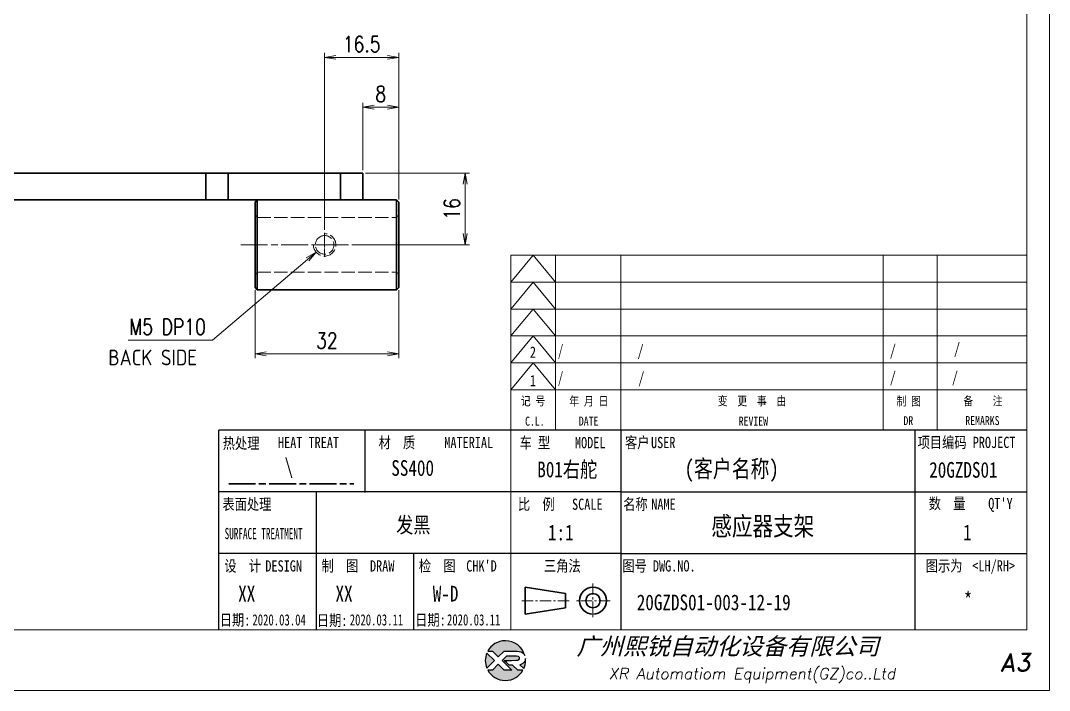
# Model space of a CAD drawing. Header units: inches. Extents: x 269 to 10986, y 1043 to 4337.
# Drawn here: x 8503.2 to 8732.4, y 1711.2 to 1860.5 of the extents above; entities that cross this region are included whole.
import ezdxf
from ezdxf.enums import TextEntityAlignment as Align

# ---------------------------------------------------------------- set-up
doc = ezdxf.new("R2010")
doc.units = ezdxf.units.IN
doc.header["$MEASUREMENT"] = 0
for name, pattern in [('AM_ISO02W050x2', [3.75, 3, -0.75]), ('AM_ISO08W050x2', [9, 6, -0.75, 1.5, -0.75]), ('CENTER', [2, 1.25, -0.25, 0.25, -0.25])]:
    doc.linetypes.add(name, pattern=pattern)
for name, color, linetype in [('DIM', 3, 'Continuous'), ('layer 1', 7, 'Continuous'), ('图\\M+19E79\\M+195B6\\M+18E9A', 7, 'Continuous'), ('图号', 7, 'Continuous'), ('图名', 7, 'Continuous'), ('数量', 7, 'Continuous'), ('材质', 7, 'Continuous'), ('表面处理', 7, 'Continuous'), ('车型', 7, 'Continuous')]:
    doc.layers.add(name, color=color, linetype=linetype)
for name, color, linetype, lineweight in [('中心线', 2, 'AM_ISO08W050x2', 18), ('图框', 7, 'Continuous', 18), ('标注线', 3, 'Continuous', 18), ('热处理', 7, 'Continuous', 20), ('粗实线', 7, 'Continuous', 35), ('粗点划线', 6, 'AM_ISO08W050x2', 35), ('虚线', 1, 'AM_ISO02W050x2', 18)]:
    doc.layers.add(name, color=color, linetype=linetype, lineweight=lineweight)
doc.layers.add('打印', color=7, linetype='Continuous', lineweight=15, plot=False)
doc.layers.add('打印-禁用', color=7, linetype='Continuous', lineweight=15, plot=False)
doc.styles.add('DIM', font='romans.shx', dxfattribs={"width": 0.8, "bigfont": 'bigfont.shx'})
doc.styles.add('STYLE1', font='')
doc.styles.add('国标', font='simfang.ttf', dxfattribs={"width": 0.8})
doc.styles.add('宋体', font='')
doc.styles.add('标题\\M+18E9A', font='romand.shx', dxfattribs={"oblique": 10, "bigfont": 'bigfont.shx'})
doc.styles.get('STYLE1').set_extended_font_data('SimSun')
doc.styles.get('宋体').set_extended_font_data('SimSun')
doc.dimstyles.new('XR 1-1$0', dxfattribs={"dimtxt": 3.5, "dimasz": 2.5, "dimexe": 1, "dimexo": 0.625, "dimgap": 1.2, "dimtad": 1, "dimzin": 9, "dimdsep": 46, "dimtxsty": 'DIM', "dimblk": 'OPEN', "dimcen": 0, "dimclrd": 8, "dimclre": 8, "dimclrt": 2, "dimazin": 2, "dimtfac": 0.5, "dimtmove": 0, "dimatfit": 3, "dimldrblk": 'OPEN', "dimfxl": 0, "dimtolj": 2, "dimlwd": 18, "dimlwe": 18, "dimarcsym": 0})
doc.dimstyles.new('XR 1-1$3', dxfattribs={"dimtxt": 3.5, "dimasz": 2.5, "dimexe": 1, "dimexo": 0.625, "dimgap": 1.2, "dimtad": 1, "dimtoh": 1, "dimdsep": 46, "dimtxsty": 'DIM', "dimblk": 'OPEN', "dimcen": 0, "dimclrd": 8, "dimclre": 8, "dimclrt": 2, "dimazin": 2, "dimtfac": 0.5, "dimtofl": 0, "dimtmove": 0, "dimatfit": 3, "dimldrblk": 'OPEN', "dimfxl": 0, "dimtolj": 2, "dimlwd": 18, "dimlwe": 18, "dimarcsym": 0})

# ---------------------------------------------------------------- blocks, each defined once
blk = doc.blocks.new('XR')
at = {"true_color": 0xfc8000}
h = blk.add_hatch(color=30, dxfattribs=at)
h.set_gradient(color1=(252, 128, 0), rotation=240, one_color=1, tint=1, name='INVCURVED')
edge = h.paths.add_edge_path()
edge.add_spline(control_points=[(-434.18, -5928.47), (-433.9, -5928.74), (-433.63, -5929.01), (-433.63, -5929.01), (-433.63, -5929.01), (-433.63, -5929.01), (-433.36, -5928.74), (-433.09, -5928.47)], knot_values=[0.5625, 0.5625, 0.5625, 0.5625, 0.625, 0.625, 0.625, 0.625, 0.6875, 0.6875, 0.6875, 0.6875], degree=3, periodic=0)
edge.add_spline(control_points=[(-433.09, -5928.47), (-432.82, -5928.2), (-432.54, -5927.93), (-432.54, -5927.93), (-432.54, -5927.93), (-432.54, -5927.93), (-432.04, -5927.93), (-431.53, -5927.93)], knot_values=[0.4375, 0.4375, 0.4375, 0.4375, 0.5, 0.5, 0.5, 0.5, 0.5625, 0.5625, 0.5625, 0.5625], degree=3, periodic=0)
edge.add_spline(control_points=[(-431.53, -5927.93), (-431.03, -5927.93), (-430.52, -5927.93), (-430.52, -5927.93), (-430.52, -5927.93), (-430, -5927.93), (-429.43, -5927.96), (-429.01, -5928.33)], knot_values=[0.25, 0.25, 0.25, 0.25, 0.3125, 0.3125, 0.3125, 0.3125, 0.4375, 0.4375, 0.4375, 0.4375], degree=3, periodic=0)
edge.add_spline(control_points=[(-429.01, -5928.33), (-428.88, -5928.44), (-428.78, -5928.59), (-428.71, -5928.75)], knot_values=[0.125, 0.125, 0.125, 0.125, 0.25, 0.25, 0.25, 0.25], degree=3, periodic=0)
edge.add_spline(control_points=[(-428.71, -5928.75), (-429.13, -5927.18), (-430.58, -5926.02), (-432.31, -5926.02)], knot_values=[0, 0, 0, 0, 0.125, 0.125, 0.125, 0.125], degree=3, periodic=0)
edge.add_spline(control_points=[(-432.31, -5926.02), (-433.72, -5926.02), (-434.94, -5926.79), (-435.58, -5927.93)], knot_values=[0.875, 0.875, 0.875, 0.875, 1, 1, 1, 1], degree=3, periodic=0)
edge.add_spline(control_points=[(-435.58, -5927.93), (-435.58, -5927.93), (-434.72, -5927.93), (-434.72, -5927.93), (-434.72, -5927.93), (-434.72, -5927.93), (-434.45, -5928.2), (-434.18, -5928.47)], knot_values=[0.6875, 0.6875, 0.6875, 0.6875, 0.8125, 0.8125, 0.8125, 0.8125, 0.875, 0.875, 0.875, 0.875], degree=3, periodic=0)
edge = h.paths.add_edge_path()
edge.add_spline(control_points=[(-434.79, -5929.26), (-435.04, -5929.02), (-435.34, -5928.72), (-435.54, -5928.53)], knot_values=[0.562504, 0.562504, 0.562504, 0.562504, 0.656252, 0.656252, 0.656252, 0.656252], degree=3, periodic=0)
edge.add_spline(control_points=[(-435.54, -5928.53), (-435.67, -5928.4), (-435.76, -5928.31), (-435.76, -5928.31), (-435.76, -5928.31), (-435.94, -5928.74), (-436.03, -5929.21), (-436.03, -5929.71)], knot_values=[0.25, 0.25, 0.25, 0.25, 0.312504, 0.312504, 0.312504, 0.312504, 0.562504, 0.562504, 0.562504, 0.562504], degree=3, periodic=0)
edge.add_spline(control_points=[(-436.03, -5929.71), (-436.03, -5930.2), (-435.94, -5930.67), (-435.76, -5931.1), (-435.76, -5931.1), (-435.4, -5930.75), (-435.05, -5930.4)], knot_values=[0.874998, 0.874998, 0.874998, 0.874998, 1.124998, 1.124998, 1.124998, 1.25, 1.25, 1.25, 1.25], degree=3, periodic=0)
edge.add_spline(control_points=[(-435.05, -5930.4), (-434.7, -5930.05), (-434.34, -5929.71), (-434.34, -5929.71), (-434.34, -5929.71), (-434.34, -5929.71), (-434.34, -5929.71), (-434.34, -5929.71)], knot_values=[0.749878, 0.749878, 0.749878, 0.749878, 0.874875, 0.874875, 0.874875, 0.874875, 0.874998, 0.874998, 0.874998, 0.874998], degree=3, periodic=0)
edge.add_spline(control_points=[(-434.34, -5929.71), (-434.34, -5929.71), (-434.34, -5929.71), (-434.34, -5929.71)], knot_values=[0.749634, 0.749634, 0.749634, 0.749634, 0.749817, 0.749817, 0.749817, 0.749817], degree=3, periodic=0)
edge.add_spline(control_points=[(-434.35, -5929.7), (-434.35, -5929.7), (-434.35, -5929.7), (-434.35, -5929.7)], knot_values=[0.738281, 0.738281, 0.738281, 0.738281, 0.742188, 0.742188, 0.742188, 0.742188], degree=3, periodic=0)
edge.add_spline(control_points=[(-434.35, -5929.7), (-434.36, -5929.69), (-434.37, -5929.68), (-434.38, -5929.67)], knot_values=[0.726563, 0.726563, 0.726563, 0.726563, 0.738281, 0.738281, 0.738281, 0.738281], degree=3, periodic=0)
edge.add_spline(control_points=[(-434.38, -5929.67), (-434.38, -5929.66), (-434.39, -5929.65), (-434.4, -5929.65)], knot_values=[0.718751, 0.718751, 0.718751, 0.718751, 0.726563, 0.726563, 0.726563, 0.726563], degree=3, periodic=0)
edge.add_spline(control_points=[(-434.4, -5929.65), (-434.42, -5929.63), (-434.45, -5929.6), (-434.47, -5929.58)], knot_values=[0.703126, 0.703126, 0.703126, 0.703126, 0.718751, 0.718751, 0.718751, 0.718751], degree=3, periodic=0)
edge.add_spline(control_points=[(-434.47, -5929.58), (-434.5, -5929.55), (-434.53, -5929.52), (-434.56, -5929.49)], knot_values=[0.687501, 0.687501, 0.687501, 0.687501, 0.703126, 0.703126, 0.703126, 0.703126], degree=3, periodic=0)
edge.add_spline(control_points=[(-434.56, -5929.49), (-434.63, -5929.42), (-434.71, -5929.35), (-434.79, -5929.26)], knot_values=[0.656252, 0.656252, 0.656252, 0.656252, 0.687501, 0.687501, 0.687501, 0.687501], degree=3, periodic=0)
at = {"true_color": 0x0348ff}
h = blk.add_hatch(color=160, dxfattribs=at)
h.set_gradient(color1=(3, 72, 255), color2=(0, 41, 153), one_color=1, tint=0.3, name='HEMISPHERICAL')
edge = h.paths.add_edge_path()
edge.add_spline(control_points=[(-432.54, -5929.67), (-432.26, -5929.95), (-431.94, -5930.23), (-431.66, -5930.51), (-431.66, -5930.51), (-431.66, -5930.51), (-431.66, -5930.51), (-431.66, -5930.51)], knot_values=[0.736842, 0.736842, 0.736842, 0.736842, 0.789474, 0.789474, 0.789474, 0.789474, 0.802633, 0.802633, 0.802633, 0.802633], degree=3, periodic=0)
edge.add_spline(control_points=[(-431.66, -5930.51), (-431.65, -5930.51), (-431.65, -5930.52), (-431.65, -5930.52)], knot_values=[0.802633, 0.802633, 0.802633, 0.802633, 0.815791, 0.815791, 0.815791, 0.815791], degree=3, periodic=0)
edge.add_spline(control_points=[(-431.65, -5930.52), (-431.64, -5930.53), (-431.64, -5930.53), (-431.64, -5930.53)], knot_values=[0.815791, 0.815791, 0.815791, 0.815791, 0.82237, 0.82237, 0.82237, 0.82237], degree=3, periodic=0)
edge.add_spline(control_points=[(-431.64, -5930.53), (-431.64, -5930.53), (-431.64, -5930.53), (-431.63, -5930.54)], knot_values=[0.82237, 0.82237, 0.82237, 0.82237, 0.828949, 0.828949, 0.828949, 0.828949], degree=3, periodic=0)
edge.add_spline(control_points=[(-431.63, -5930.54), (-431.63, -5930.54), (-431.63, -5930.54), (-431.63, -5930.54), (-431.63, -5930.54), (-431.63, -5930.54), (-431.59, -5930.54), (-431.52, -5930.54)], knot_values=[0.841901, 0.841901, 0.841901, 0.841901, 0.842105, 0.842105, 0.842105, 0.842105, 0.855264, 0.855264, 0.855264, 0.855264], degree=3, periodic=0)
edge.add_spline(control_points=[(-431.52, -5930.54), (-431.46, -5930.54), (-431.38, -5930.54), (-431.3, -5930.54)], knot_values=[0.855264, 0.855264, 0.855264, 0.855264, 0.868422, 0.868422, 0.868422, 0.868422], degree=3, periodic=0)
edge.add_spline(control_points=[(-431.3, -5930.54), (-431.26, -5930.54), (-431.22, -5930.54), (-431.18, -5930.54)], knot_values=[0.868422, 0.868422, 0.868422, 0.868422, 0.875, 0.875, 0.875, 0.875], degree=3, periodic=0)
edge.add_spline(control_points=[(-431.18, -5930.54), (-431.14, -5930.54), (-431.1, -5930.54), (-431.07, -5930.54)], knot_values=[0.875, 0.875, 0.875, 0.875, 0.881579, 0.881579, 0.881579, 0.881579], degree=3, periodic=0)
edge.add_spline(control_points=[(-431.07, -5930.54), (-431.05, -5930.54), (-431.04, -5930.54), (-431.03, -5930.54)], knot_values=[0.881579, 0.881579, 0.881579, 0.881579, 0.884869, 0.884869, 0.884869, 0.884869], degree=3, periodic=0)
edge.add_spline(control_points=[(-431.03, -5930.54), (-431.02, -5930.54), (-431, -5930.54), (-431, -5930.54)], knot_values=[0.884869, 0.884869, 0.884869, 0.884869, 0.888158, 0.888158, 0.888158, 0.888158], degree=3, periodic=0)
edge.add_spline(control_points=[(-431, -5930.54), (-430.99, -5930.54), (-430.99, -5930.54), (-430.98, -5930.54)], knot_values=[0.888158, 0.888158, 0.888158, 0.888158, 0.889803, 0.889803, 0.889803, 0.889803], degree=3, periodic=0)
edge.add_spline(control_points=[(-430.98, -5930.54), (-430.98, -5930.54), (-430.98, -5930.54), (-430.97, -5930.54)], knot_values=[0.889803, 0.889803, 0.889803, 0.889803, 0.891447, 0.891447, 0.891447, 0.891447], degree=3, periodic=0)
edge.add_spline(control_points=[(-430.97, -5930.54), (-430.97, -5930.54), (-430.97, -5930.54), (-430.97, -5930.54)], knot_values=[0.891447, 0.891447, 0.891447, 0.891447, 0.89227, 0.89227, 0.89227, 0.89227], degree=3, periodic=0)
edge.add_spline(control_points=[(-430.97, -5930.54), (-430.97, -5930.54), (-430.97, -5930.54), (-430.97, -5930.54)], knot_values=[0.89227, 0.89227, 0.89227, 0.89227, 0.893092, 0.893092, 0.893092, 0.893092], degree=3, periodic=0)
edge.add_spline(control_points=[(-430.97, -5930.54), (-430.97, -5930.54), (-430.97, -5930.54), (-430.97, -5930.54)], knot_values=[0.893092, 0.893092, 0.893092, 0.893092, 0.893503, 0.893503, 0.893503, 0.893503], degree=3, periodic=0)
edge.add_spline(control_points=[(-430.97, -5930.54), (-430.97, -5930.54), (-430.97, -5930.54), (-430.97, -5930.54)], knot_values=[0.893503, 0.893503, 0.893503, 0.893503, 0.893914, 0.893914, 0.893914, 0.893914], degree=3, periodic=0)
edge.add_spline(control_points=[(-430.97, -5930.54), (-430.97, -5930.54), (-430.97, -5930.54), (-430.97, -5930.54)], knot_values=[0.893914, 0.893914, 0.893914, 0.893914, 0.89412, 0.89412, 0.89412, 0.89412], degree=3, periodic=0)
edge.add_spline(control_points=[(-430.97, -5930.54), (-430.97, -5930.54), (-430.97, -5930.54), (-430.97, -5930.54)], knot_values=[0.89412, 0.89412, 0.89412, 0.89412, 0.894326, 0.894326, 0.894326, 0.894326], degree=3, periodic=0)
edge.add_spline(control_points=[(-430.97, -5930.54), (-430.97, -5930.54), (-430.97, -5930.54), (-430.97, -5930.54)], knot_values=[0.894428, 0.894428, 0.894428, 0.894428, 0.894531, 0.894531, 0.894531, 0.894531], degree=3, periodic=0)
edge.add_spline(control_points=[(-430.97, -5930.54), (-430.97, -5930.54), (-430.97, -5930.54), (-430.97, -5930.54)], knot_values=[0.894531, 0.894531, 0.894531, 0.894531, 0.894583, 0.894583, 0.894583, 0.894583], degree=3, periodic=0)
edge.add_spline(control_points=[(-430.97, -5930.54), (-430.97, -5930.54), (-430.97, -5930.54), (-430.97, -5930.54), (-430.97, -5930.54), (-430.97, -5930.54), (-430.73, -5930.78), (-430.49, -5931.01)], knot_values=[0.894685, 0.894685, 0.894685, 0.894685, 0.894737, 0.894737, 0.894737, 0.894737, 0.921052, 0.921052, 0.921052, 0.921052], degree=3, periodic=0)
edge.add_spline(control_points=[(-430.49, -5931.01), (-430.26, -5931.24), (-430.02, -5931.48), (-430.02, -5931.48)], knot_values=[0.921052, 0.921052, 0.921052, 0.921052, 0.947368, 0.947368, 0.947368, 0.947368], degree=3, periodic=0)
edge.add_spline(control_points=[(-430.02, -5931.48), (-430.02, -5931.48), (-430.02, -5931.48), (-430.02, -5931.48)], knot_values=[0.947522, 0.947522, 0.947522, 0.947522, 0.947573, 0.947573, 0.947573, 0.947573], degree=3, periodic=0)
edge.add_spline(control_points=[(-430.02, -5931.48), (-430.02, -5931.48), (-430.02, -5931.48), (-430.02, -5931.48)], knot_values=[0.947573, 0.947573, 0.947573, 0.947573, 0.947676, 0.947676, 0.947676, 0.947676], degree=3, periodic=0)
edge.add_spline(control_points=[(-430.02, -5931.48), (-430.02, -5931.48), (-430.02, -5931.48), (-430.02, -5931.48)], knot_values=[0.947676, 0.947676, 0.947676, 0.947676, 0.947779, 0.947779, 0.947779, 0.947779], degree=3, periodic=0)
edge.add_spline(control_points=[(-430.02, -5931.48), (-430.02, -5931.48), (-430.02, -5931.48), (-430.02, -5931.48)], knot_values=[0.947779, 0.947779, 0.947779, 0.947779, 0.947984, 0.947984, 0.947984, 0.947984], degree=3, periodic=0)
edge.add_spline(control_points=[(-430.02, -5931.48), (-430.02, -5931.48), (-430.02, -5931.48), (-430.02, -5931.48)], knot_values=[0.947984, 0.947984, 0.947984, 0.947984, 0.94819, 0.94819, 0.94819, 0.94819], degree=3, periodic=0)
edge.add_spline(control_points=[(-430.02, -5931.48), (-430.02, -5931.48), (-430.02, -5931.48), (-430.02, -5931.48)], knot_values=[0.94819, 0.94819, 0.94819, 0.94819, 0.948601, 0.948601, 0.948601, 0.948601], degree=3, periodic=0)
edge.add_spline(control_points=[(-430.02, -5931.48), (-430.02, -5931.48), (-430.02, -5931.48), (-430.02, -5931.48)], knot_values=[0.948601, 0.948601, 0.948601, 0.948601, 0.949012, 0.949012, 0.949012, 0.949012], degree=3, periodic=0)
edge.add_spline(control_points=[(-430.02, -5931.48), (-430.02, -5931.48), (-430.01, -5931.48), (-430.01, -5931.48)], knot_values=[0.949012, 0.949012, 0.949012, 0.949012, 0.949834, 0.949834, 0.949834, 0.949834], degree=3, periodic=0)
edge.add_spline(control_points=[(-430.01, -5931.48), (-430.01, -5931.48), (-430.01, -5931.48), (-430.01, -5931.48)], knot_values=[0.949834, 0.949834, 0.949834, 0.949834, 0.950657, 0.950657, 0.950657, 0.950657], degree=3, periodic=0)
edge.add_spline(control_points=[(-430.01, -5931.48), (-430.01, -5931.48), (-430, -5931.48), (-430, -5931.48)], knot_values=[0.950657, 0.950657, 0.950657, 0.950657, 0.952301, 0.952301, 0.952301, 0.952301], degree=3, periodic=0)
edge.add_spline(control_points=[(-430, -5931.48), (-429.99, -5931.48), (-429.98, -5931.48), (-429.98, -5931.48)], knot_values=[0.952301, 0.952301, 0.952301, 0.952301, 0.953946, 0.953946, 0.953946, 0.953946], degree=3, periodic=0)
edge.add_spline(control_points=[(-429.98, -5931.48), (-429.96, -5931.48), (-429.95, -5931.48), (-429.93, -5931.48)], knot_values=[0.953946, 0.953946, 0.953946, 0.953946, 0.957236, 0.957236, 0.957236, 0.957236], degree=3, periodic=0)
edge.add_spline(control_points=[(-429.93, -5931.48), (-429.91, -5931.48), (-429.89, -5931.48), (-429.87, -5931.48)], knot_values=[0.957236, 0.957236, 0.957236, 0.957236, 0.960525, 0.960525, 0.960525, 0.960525], degree=3, periodic=0)
edge.add_spline(control_points=[(-429.87, -5931.48), (-429.82, -5931.48), (-429.77, -5931.48), (-429.71, -5931.48)], knot_values=[0.960525, 0.960525, 0.960525, 0.960525, 0.967104, 0.967104, 0.967104, 0.967104], degree=3, periodic=0)
edge.add_spline(control_points=[(-429.71, -5931.48), (-429.65, -5931.48), (-429.59, -5931.48), (-429.53, -5931.48)], knot_values=[0.967104, 0.967104, 0.967104, 0.967104, 0.973683, 0.973683, 0.973683, 0.973683], degree=3, periodic=0)
edge.add_spline(control_points=[(-429.53, -5931.48), (-429.41, -5931.48), (-429.29, -5931.48), (-429.19, -5931.48)], knot_values=[0.973683, 0.973683, 0.973683, 0.973683, 0.98684, 0.98684, 0.98684, 0.98684], degree=3, periodic=0)
edge.add_spline(control_points=[(-429.19, -5931.48), (-429.1, -5931.48), (-429.04, -5931.48), (-429.04, -5931.48), (-429.67, -5932.62), (-430.9, -5933.39), (-432.31, -5933.39)], knot_values=[0.98684, 0.98684, 0.98684, 0.98684, 1, 1, 1, 1.052632, 1.052632, 1.052632, 1.052632], degree=3, periodic=0)
edge.add_spline(control_points=[(-432.31, -5933.39), (-433.72, -5933.39), (-434.94, -5932.62), (-435.58, -5931.48), (-435.58, -5931.48), (-435.58, -5931.48), (-435.36, -5931.48), (-435.15, -5931.48)], knot_values=[0.052632, 0.052632, 0.052632, 0.052632, 0.105263, 0.105263, 0.105263, 0.105263, 0.131579, 0.131579, 0.131579, 0.131579], degree=3, periodic=0)
edge.add_spline(control_points=[(-435.15, -5931.48), (-434.93, -5931.48), (-434.72, -5931.48), (-434.72, -5931.48), (-434.72, -5931.48), (-434.72, -5931.48), (-434.45, -5931.21), (-434.18, -5930.94)], knot_values=[0.131579, 0.131579, 0.131579, 0.131579, 0.157895, 0.157895, 0.157895, 0.157895, 0.184211, 0.184211, 0.184211, 0.184211], degree=3, periodic=0)
edge.add_spline(control_points=[(-434.18, -5930.94), (-433.9, -5930.67), (-433.63, -5930.4), (-433.63, -5930.4), (-433.63, -5930.4), (-433.63, -5930.4), (-433.36, -5930.67), (-433.09, -5930.94)], knot_values=[0.184211, 0.184211, 0.184211, 0.184211, 0.210526, 0.210526, 0.210526, 0.210526, 0.236842, 0.236842, 0.236842, 0.236842], degree=3, periodic=0)
edge.add_spline(control_points=[(-433.09, -5930.94), (-432.82, -5931.21), (-432.54, -5931.48), (-432.54, -5931.48), (-432.54, -5931.48), (-432.54, -5931.48), (-432.19, -5931.48), (-431.83, -5931.48)], knot_values=[0.236842, 0.236842, 0.236842, 0.236842, 0.263158, 0.263158, 0.263158, 0.263158, 0.289474, 0.289474, 0.289474, 0.289474], degree=3, periodic=0)
edge.add_spline(control_points=[(-431.83, -5931.48), (-431.48, -5931.48), (-431.12, -5931.48), (-431.12, -5931.48), (-431.12, -5931.48), (-431.12, -5931.48), (-431.57, -5931.03), (-432.02, -5930.59)], knot_values=[0.289474, 0.289474, 0.289474, 0.289474, 0.315789, 0.315789, 0.315789, 0.315789, 0.342105, 0.342105, 0.342105, 0.342105], degree=3, periodic=0)
edge.add_spline(control_points=[(-432.02, -5930.59), (-432.47, -5930.15), (-432.92, -5929.71), (-432.92, -5929.71), (-432.92, -5929.71), (-432.92, -5929.71), (-432.71, -5929.5), (-432.5, -5929.29)], knot_values=[0.342105, 0.342105, 0.342105, 0.342105, 0.368421, 0.368421, 0.368421, 0.368421, 0.394737, 0.394737, 0.394737, 0.394737], degree=3, periodic=0)
edge.add_spline(control_points=[(-432.5, -5929.29), (-432.3, -5929.09), (-432.09, -5928.88), (-432.09, -5928.88)], knot_values=[0.394737, 0.394737, 0.394737, 0.394737, 0.421053, 0.421053, 0.421053, 0.421053], degree=3, periodic=0)
edge.add_spline(control_points=[(-432.09, -5928.88), (-432.09, -5928.88), (-432.06, -5928.86), (-432.06, -5928.86)], knot_values=[0.421053, 0.421053, 0.421053, 0.421053, 0.473684, 0.473684, 0.473684, 0.473684], degree=3, periodic=0)
edge.add_spline(control_points=[(-432.06, -5928.86), (-432.06, -5928.86), (-432.06, -5928.86), (-432.06, -5928.86), (-432.06, -5928.86), (-432.06, -5928.86), (-430.4, -5928.86), (-430.26, -5928.86)], knot_values=[0.473684, 0.473684, 0.473684, 0.473684, 0.473684, 0.473684, 0.473684, 0.473684, 0.526316, 0.526316, 0.526316, 0.526316], degree=3, periodic=0)
edge.add_spline(control_points=[(-430.26, -5928.86), (-429.54, -5928.86), (-429.62, -5929.4), (-429.83, -5929.55)], knot_values=[0.526316, 0.526316, 0.526316, 0.526316, 0.578947, 0.578947, 0.578947, 0.578947], degree=3, periodic=0)
edge.add_spline(control_points=[(-429.83, -5929.55), (-429.94, -5929.62), (-430.08, -5929.65), (-430.26, -5929.65), (-430.26, -5929.65), (-430.26, -5929.65), (-430.48, -5929.65), (-430.71, -5929.66)], knot_values=[0.578947, 0.578947, 0.578947, 0.578947, 0.631579, 0.631579, 0.631579, 0.631579, 0.657895, 0.657895, 0.657895, 0.657895], degree=3, periodic=0)
edge.add_spline(control_points=[(-430.71, -5929.66), (-430.93, -5929.66), (-431.15, -5929.67), (-431.15, -5929.67), (-431.15, -5929.67), (-431.15, -5929.67), (-432.54, -5929.67), (-432.54, -5929.67)], knot_values=[0.657895, 0.657895, 0.657895, 0.657895, 0.684211, 0.684211, 0.684211, 0.684211, 0.736842, 0.736842, 0.736842, 0.736842], degree=3, periodic=0)
edge = h.paths.add_edge_path()
edge.add_spline(control_points=[(-428.6, -5929.32), (-428.61, -5929.67), (-428.76, -5930), (-429.06, -5930.22)], knot_values=[0.8, 0.8, 0.8, 0.8, 1, 1, 1, 1], degree=3, periodic=0)
edge.add_spline(control_points=[(-429.06, -5930.22), (-429.22, -5930.34), (-429.41, -5930.43), (-429.61, -5930.48)], knot_values=[0.6, 0.6, 0.6, 0.6, 0.8, 0.8, 0.8, 0.8], degree=3, periodic=0)
edge.add_spline(control_points=[(-429.61, -5930.48), (-429.61, -5930.48), (-428.9, -5931.19), (-428.9, -5931.19), (-428.9, -5931.19), (-428.69, -5930.73), (-428.58, -5930.23), (-428.58, -5929.71)], knot_values=[0.2, 0.2, 0.2, 0.2, 0.4, 0.4, 0.4, 0.4, 0.6, 0.6, 0.6, 0.6], degree=3, periodic=0)
edge.add_spline(control_points=[(-428.58, -5929.71), (-428.58, -5929.58), (-428.59, -5929.45), (-428.6, -5929.32)], knot_values=[0, 0, 0, 0, 0.2, 0.2, 0.2, 0.2], degree=3, periodic=0)
at = {"layer": 'layer 1', "color": 30}
for points, knots in [([(-432.31, -5926.02), (-430.58, -5926.02), (-429.13, -5927.18), (-428.71, -5928.75), (-428.71, -5928.75), (-428.78, -5928.59), (-428.88, -5928.44), (-429.01, -5928.33), (-429.01, -5928.33), (-429.43, -5927.96), (-430, -5927.93), (-430.52, -5927.93), (-430.52, -5927.93), (-430.52, -5927.93), (-432.54, -5927.93), (-432.54, -5927.93), (-432.54, -5927.93), (-432.54, -5927.93), (-433.63, -5929.01), (-433.63, -5929.01), (-433.63, -5929.01), (-433.63, -5929.01), (-434.72, -5927.93), (-434.72, -5927.93), (-434.72, -5927.93), (-434.72, -5927.93), (-435.58, -5927.93), (-435.58, -5927.93), (-435.58, -5927.93), (-434.94, -5926.79), (-433.72, -5926.02), (-432.31, -5926.02)], [0, 0, 0, 0, 0.125, 0.125, 0.125, 0.125, 0.25, 0.25, 0.25, 0.25, 0.375, 0.375, 0.375, 0.375, 0.5, 0.5, 0.5, 0.5, 0.625, 0.625, 0.625, 0.625, 0.75, 0.75, 0.75, 0.75, 0.875, 0.875, 0.875, 0.875, 1, 1, 1, 1]), ([(-435.76, -5931.1), (-435.94, -5930.67), (-436.03, -5930.2), (-436.03, -5929.71), (-436.03, -5929.71), (-436.03, -5929.21), (-435.94, -5928.74), (-435.76, -5928.31), (-435.76, -5928.31), (-435.76, -5928.31), (-434.34, -5929.71), (-434.34, -5929.71), (-434.34, -5929.71), (-434.34, -5929.71), (-435.76, -5931.1), (-435.76, -5931.1)], [0, 0, 0, 0, 0.25, 0.25, 0.25, 0.25, 0.5, 0.5, 0.5, 0.5, 0.75, 0.75, 0.75, 0.75, 1, 1, 1, 1])]:
    blk.add_open_spline(points, degree=3, knots=knots, dxfattribs=at)
at = {"layer": 'layer 1', "color": 154}
for points, knots in [([(-429.04, -5931.48), (-429.67, -5932.62), (-430.9, -5933.39), (-432.31, -5933.39), (-432.31, -5933.39), (-433.72, -5933.39), (-434.94, -5932.62), (-435.58, -5931.48), (-435.58, -5931.48), (-435.58, -5931.48), (-434.72, -5931.48), (-434.72, -5931.48), (-434.72, -5931.48), (-434.72, -5931.48), (-433.63, -5930.4), (-433.63, -5930.4), (-433.63, -5930.4), (-433.63, -5930.4), (-432.54, -5931.48), (-432.54, -5931.48), (-432.54, -5931.48), (-432.54, -5931.48), (-431.12, -5931.48), (-431.12, -5931.48), (-431.12, -5931.48), (-431.12, -5931.48), (-432.92, -5929.71), (-432.92, -5929.71), (-432.92, -5929.71), (-432.92, -5929.71), (-432.09, -5928.88), (-432.09, -5928.88), (-432.09, -5928.88), (-432.09, -5928.88), (-432.06, -5928.86), (-432.06, -5928.86), (-432.06, -5928.86), (-432.06, -5928.86), (-430.4, -5928.86), (-430.26, -5928.86), (-430.26, -5928.86), (-429.54, -5928.86), (-429.62, -5929.4), (-429.83, -5929.55), (-429.83, -5929.55), (-429.94, -5929.62), (-430.08, -5929.65), (-430.26, -5929.65), (-430.26, -5929.65), (-430.26, -5929.65), (-431.15, -5929.67), (-431.15, -5929.67), (-431.15, -5929.67), (-431.15, -5929.67), (-432.54, -5929.67), (-432.54, -5929.67), (-432.54, -5929.67), (-432.26, -5929.95), (-431.94, -5930.23), (-431.66, -5930.51), (-431.66, -5930.51), (-431.66, -5930.51), (-431.63, -5930.54), (-431.63, -5930.54), (-431.63, -5930.54), (-431.63, -5930.54), (-430.97, -5930.54), (-430.97, -5930.54), (-430.97, -5930.54), (-430.97, -5930.54), (-430.02, -5931.48), (-430.02, -5931.48), (-430.02, -5931.48), (-430.02, -5931.48), (-429.04, -5931.48), (-429.04, -5931.48)], [0, 0, 0, 0, 0.052632, 0.052632, 0.052632, 0.052632, 0.105263, 0.105263, 0.105263, 0.105263, 0.157895, 0.157895, 0.157895, 0.157895, 0.210526, 0.210526, 0.210526, 0.210526, 0.263158, 0.263158, 0.263158, 0.263158, 0.315789, 0.315789, 0.315789, 0.315789, 0.368421, 0.368421, 0.368421, 0.368421, 0.421053, 0.421053, 0.421053, 0.421053, 0.473684, 0.473684, 0.473684, 0.473684, 0.526316, 0.526316, 0.526316, 0.526316, 0.578947, 0.578947, 0.578947, 0.578947, 0.631579, 0.631579, 0.631579, 0.631579, 0.684211, 0.684211, 0.684211, 0.684211, 0.736842, 0.736842, 0.736842, 0.736842, 0.789474, 0.789474, 0.789474, 0.789474, 0.842105, 0.842105, 0.842105, 0.842105, 0.894737, 0.894737, 0.894737, 0.894737, 0.947368, 0.947368, 0.947368, 0.947368, 1, 1, 1, 1]), ([(-428.6, -5929.32), (-428.59, -5929.45), (-428.58, -5929.58), (-428.58, -5929.71), (-428.58, -5929.71), (-428.58, -5930.23), (-428.69, -5930.73), (-428.9, -5931.19), (-428.9, -5931.19), (-428.9, -5931.19), (-429.61, -5930.48), (-429.61, -5930.48), (-429.61, -5930.48), (-429.41, -5930.43), (-429.22, -5930.34), (-429.06, -5930.22), (-429.06, -5930.22), (-428.76, -5930), (-428.61, -5929.67), (-428.6, -5929.32)], [0, 0, 0, 0, 0.2, 0.2, 0.2, 0.2, 0.4, 0.4, 0.4, 0.4, 0.6, 0.6, 0.6, 0.6, 0.8, 0.8, 0.8, 0.8, 1, 1, 1, 1])]:
    blk.add_open_spline(points, degree=3, knots=knots, dxfattribs=at)
blk = doc.blocks.new('GZDEH零件A3图框V01版')
at = {"layer": '中心线', "color": 1, "linetype": 'CENTER', "lineweight": 5, "ltscale": 2}
for p, q in [((3175.82, -1822.66), (3175.82, -1830.26)), ((3170.49, -1826.46), (3159.89, -1826.46)), ((3179.62, -1826.46), (3172.02, -1826.46))]:
    blk.add_line(p, q, dxfattribs=at)
at = {"layer": '图\\M+19E79\\M+195B6\\M+18E9A', "color": 7}
blk.add_line((3272.49, -1788.46), (3092.49, -1788.46), dxfattribs=at)
at = {"layer": '图\\M+19E79\\M+195B6\\M+18E9A', "color": 9}
for p, q in [((3272.49, -1788.46), (3092.49, -1788.46)), ((3124.99, -1788.46), (3124.99, -1802.35)), ((3181.99, -1788.46), (3181.99, -1832.96)), ((3247.49, -1788.46), (3247.49, -1832.96)), ((3181.99, -1802.21), (3092.49, -1802.21)), ((3114.17, -1802.21), (3114.17, -1815.96)), ((3181.99, -1802.21), (3272.49, -1802.21)), ((3181.99, -1815.96), (3092.49, -1815.96)), ((3114.17, -1815.96), (3114.17, -1832.96)), ((3114.17, -1815.96), (3114.17, -1832.96)), ((3135.83, -1815.96), (3135.83, -1832.96)), ((3135.83, -1815.96), (3135.83, -1832.96)), ((3181.99, -1815.96), (3272.49, -1815.96))]:
    blk.add_line(p, q, dxfattribs=at)
at = {"layer": '图\\M+19E79\\M+195B6\\M+18E9A', "color": 9, "linetype": 'Continuous'}
blk.add_line((3092.49, -1832.96), (3092.49, -1788.46), dxfattribs=at)
at = {"layer": '图框', "linetype": 'Continuous'}
for p, q in [((3272.49, -1832.96), (3272.49, -1554.46)), ((3157.49, -1749.46), (3272.49, -1749.46)), ((3157.49, -1832.96), (3157.49, -1749.46)), ((2882.49, -1832.96), (3272.49, -1832.96))]:
    blk.add_line(p, q, dxfattribs=at)
at = {"layer": '图框', "color": 9}
for p, q in [((3157.49, -1755.46), (3162.49, -1749.46)), ((3162.49, -1749.46), (3167.49, -1755.46)), ((3167.49, -1788.46), (3167.49, -1749.46)), ((3240.49, -1788.46), (3240.49, -1749.46)), ((3252.49, -1749.46), (3252.49, -1788.46)), ((3157.49, -1755.46), (3272.49, -1755.46)), ((3157.49, -1761.46), (3162.49, -1755.46)), ((3162.49, -1755.46), (3167.49, -1761.46)), ((3157.49, -1761.46), (3272.49, -1761.46)), ((3157.49, -1767.46), (3162.49, -1761.46)), ((3162.49, -1761.46), (3167.49, -1767.46)), ((3157.49, -1767.46), (3272.49, -1767.46)), ((3157.49, -1773.46), (3162.49, -1767.46)), ((3162.49, -1767.46), (3167.49, -1773.46)), ((3157.49, -1773.46), (3272.49, -1773.46)), ((3157.49, -1779.46), (3162.49, -1773.46)), ((3162.49, -1773.46), (3167.49, -1779.46)), ((3157.49, -1779.46), (3272.49, -1779.46))]:
    blk.add_line(p, q, dxfattribs=at)
at = {"layer": '图框', "color": 9, "linetype": 'Continuous'}
blk.add_line((3181.99, -1749.46), (3181.99, -1832.96), dxfattribs=at)
at = {"layer": '图框', "color": 2, "linetype": 'ByBlock', "lineweight": 35}
for p, q in [((3169.69, -1824.86), (3160.69, -1823.46)), ((3160.69, -1829.46), (3160.69, -1823.46)), ((3169.69, -1824.86), (3169.69, -1828.06)), ((3169.69, -1828.06), (3160.69, -1829.46))]:
    blk.add_line(p, q, dxfattribs=at)
for radius in [3, 1.6]:
    blk.add_circle((3175.82, -1826.46), radius, dxfattribs=at)
at = {"layer": '打印-禁用', "linetype": 'Continuous'}
for p, q in [((3277.49, -1846.46), (3277.49, -1549.46)), ((2857.49, -1846.46), (3277.49, -1846.46))]:
    blk.add_line(p, q, dxfattribs=at)
at = {"layer": 'DIM', "xscale": 1.199999999999818, "yscale": 1.199999999999818, "zscale": 1.199999999999818}
blk.add_blockref('XR', (3675.07, 5275.84), dxfattribs=at)
at = {"layer": '图\\M+19E79\\M+195B6\\M+18E9A', "color": 9, "style": '国标'}
for s, width, p in [('热处理', 0.8, (3093.35, -1792.61)), ('材  质', 0.8, (3128.04, -1792.46)), ('项目编码 PROJECT', 0.8, (3248.13, -1792.43)), ('表面处理', 0.8, (3093.27, -1806.21)), ('比  例\u3000', 0.8, (3159.1, -1806.21)), ('名称\u3000', 0.8, (3182.54, -1806.21)), ('数  量', 0.8, (3250.61, -1806.05)), ("QT'Y ", 0.8, (3263.86, -1806.05)), ('SCALE', 0.8, (3171.15, -1806.21)), ('NAME', 0.8, (3188.8, -1806.21)), ('SURFACE TREATMENT', 0.6, (3093.77, -1812.75)), ("CHK'D", 0.8, (3147.58, -1819.96)), ('三角法', 0.8, (3164.9, -1819.96)), ('图号', 0.8, (3182.36, -1819.96)), ('图示为', 0.8, (3249.94, -1819.93)), ('<LH/RH>', 0.8, (3260.31, -1819.93)), (' DESIGN', 0.8, (3101.47, -1819.96)), (' DRAW', 0.8, (3124.78, -1819.96)), ('DWG.NO.', 0.8, (3189.16, -1819.96))]:
    blk.add_text(s, height=2.5, dxfattribs=dict(at, width=width)).set_placement(p)
at = {"layer": '图\\M+19E79\\M+195B6\\M+18E9A', "color": 9, "style": '国标', "width": 0.8}
for s, p in [('车 型', (3162.87, -1791.2)), ('MODEL', (3175.2, -1791.24))]:
    blk.add_text(s, height=2.5, dxfattribs=at).set_placement(p, align=Align.MIDDLE)
for s, p in [('客户', (3185.68, -1792.46)), ('HEAT TREAT', (3112.45, -1792.46)), ('MATERIAL', (3148.14, -1792.46)), ('USER', (3191.46, -1792.46)), ('设  计', (3097.79, -1819.96)), ('制  图', (3119.43, -1819.96)), ('检  图', (3141.11, -1819.96)), ('日期:', (3096.09, -1832)), ('日期:', (3117.71, -1832.1)), ('日期:', (3139.62, -1832))]:
    blk.add_text(s, height=2.5, dxfattribs=at).set_placement(p, align=Align.CENTER)
at = {"layer": '图\\M+19E79\\M+195B6\\M+18E9A', "color": 7, "lineweight": -3, "style": 'STYLE1', "oblique": 15}
blk.add_text('广州熙锐自动化设备有限公司 ', height=3.8, dxfattribs=at).set_placement((3172.16, -1838.51))
at = {"layer": '图\\M+19E79\\M+195B6\\M+18E9A', "color": 7, "style": '标题\\M+18E9A', "oblique": 10}
for s, height, p in [('A3', 4, (3269.91, -1840.2)), ('XR Automatiom Equipment(GZ)co..Ltd', 2.5, (3211.26, -1842.9))]:
    blk.add_text(s, height=height, dxfattribs=at).set_placement(p, align=Align.MIDDLE)
at = {"layer": '图框', "color": 9, "style": '国标', "width": 0.8}
for s, p in [('年 月 日', (3174.9, -1782.98)), ('变  更  事  由', (3211.24, -1782.93)), ('记 号', (3162.47, -1782.94)), ('C.L.', (3162.86, -1787.45)), ('DATE', (3174.85, -1787.42)), ('REVIEW', (3211.55, -1787.45))]:
    blk.add_text(s, height=2, dxfattribs=at).set_placement(p, align=Align.CENTER)
for s, p in [('制 图', (3246.15, -1781.95)), ('备    注', (3262.68, -1781.92)), ('REMARKS', (3262.57, -1786.32)), ('DR', (3246.06, -1786.34))]:
    blk.add_text(s, height=2, dxfattribs=at).set_placement(p, align=Align.MIDDLE)
blk = doc.blocks.new('DEH A3')
at = {"layer": '图框'}
blk.add_blockref('GZDEH零件A3图框V01版', (-2857.49, 1846.46), dxfattribs=at)
blk = doc.blocks.new('_Open')
at = {"color": 0, "linetype": 'ByBlock', "lineweight": -2}
for p, q in [((-1, 0.167), (0, 0)), ((-1, -0.167), (0, 0)), ((0, 0), (-1, 0))]:
    blk.add_line(p, q, dxfattribs=at)
blk = doc.blocks.new('*D740')
at = {"layer": 'Defpoints', "color": 0, "transparency": 16777216}
for p in [(8587.42, 1841.22), (8579.42, 1826.54), (8587.42, 1820.04)]:
    blk.add_point(p, dxfattribs=at)
at = {"layer": '标注线', "color": 8, "lineweight": 18, "transparency": 16777216}
for p, q in [((8579.42, 1827.16), (8579.42, 1842.22)), ((8581.92, 1841.22), (8584.92, 1841.22)), ((8587.42, 1820.66), (8587.42, 1842.22))]:
    blk.add_line(p, q, dxfattribs=at)
at = {"layer": '标注线', "color": 8, "lineweight": 18, "transparency": 16777216, "xscale": 2.5, "yscale": 2.5, "zscale": 2.5, "rotation": 180}
blk.add_blockref('_Open', (8579.42, 1841.22), dxfattribs=at)
at = {"layer": '标注线', "color": 8, "lineweight": 18, "transparency": 16777216, "xscale": 2.5, "yscale": 2.5, "zscale": 2.5}
blk.add_blockref('_Open', (8587.42, 1841.22), dxfattribs=at)
at = {"layer": '标注线', "color": 2, "transparency": 16777216, "insert": (8583.42, 1844.17), "char_height": 3.5, "attachment_point": 5, "style": 'DIM'}
blk.add_mtext('\\A2;8', dxfattribs=at)
blk = doc.blocks.new('*D748')
at = {"layer": 'Defpoints', "color": 0, "transparency": 16777216}
for p in [(8570.92, 1852.31), (8587.42, 1831.44), (8570.92, 1813.23)]:
    blk.add_point(p, dxfattribs=at)
at = {"layer": '标注线', "color": 8, "lineweight": 18, "transparency": 16777216}
for p, q in [((8570.92, 1813.85), (8570.92, 1853.31)), ((8584.92, 1852.31), (8573.42, 1852.31)), ((8587.42, 1832.07), (8587.42, 1853.31))]:
    blk.add_line(p, q, dxfattribs=at)
at = {"layer": '标注线', "color": 8, "lineweight": 18, "transparency": 16777216, "xscale": 2.5, "yscale": 2.5, "zscale": 2.5, "rotation": 180}
blk.add_blockref('_Open', (8570.92, 1852.31), dxfattribs=at)
at = {"layer": '标注线', "color": 8, "lineweight": 18, "transparency": 16777216, "xscale": 2.5, "yscale": 2.5, "zscale": 2.5}
blk.add_blockref('_Open', (8587.42, 1852.31), dxfattribs=at)
at = {"layer": '标注线', "color": 2, "transparency": 16777216, "insert": (8579.17, 1855.26), "char_height": 3.5, "attachment_point": 5, "style": 'DIM'}
blk.add_mtext('\\A2;16.5', dxfattribs=at)
blk = doc.blocks.new('*D749')
at = {"layer": 'Defpoints', "color": 0, "transparency": 16777216}
for p in [(8579.42, 1826.54), (8577.12, 1810.54), (8602.22, 1810.54)]:
    blk.add_point(p, dxfattribs=at)
at = {"layer": '标注线', "color": 8, "lineweight": 18, "transparency": 16777216}
for p, q in [((8580.05, 1826.54), (8603.22, 1826.54)), ((8602.22, 1824.04), (8602.22, 1813.04)), ((8577.75, 1810.54), (8603.22, 1810.54))]:
    blk.add_line(p, q, dxfattribs=at)
at = {"layer": '标注线', "color": 8, "lineweight": 18, "transparency": 16777216, "xscale": 2.5, "yscale": 2.5, "zscale": 2.5}
for p, rotation in [((8602.22, 1826.54), 90), ((8602.22, 1810.54), 270)]:
    blk.add_blockref('_Open', p, dxfattribs=dict(at, rotation=rotation))
at = {"layer": '标注线', "color": 2, "transparency": 16777216, "insert": (8599.27, 1818.54), "char_height": 3.5, "attachment_point": 5, "rotation": 90, "style": 'DIM'}
blk.add_mtext('\\A2;16', dxfattribs=at)
blk = doc.blocks.new('*D750')
at = {"layer": 'Defpoints', "color": 0, "transparency": 16777216}
for p in [(8572.83, 1812.16), (8569.01, 1808.92)]:
    blk.add_point(p, dxfattribs=at)
at = {"layer": '标注线', "color": 8, "lineweight": 18, "transparency": 16777216}
for p, q in [((8545.91, 1789.32), (8567.11, 1807.3)), ((8527.17, 1789.32), (8545.91, 1789.32))]:
    blk.add_line(p, q, dxfattribs=at)
at = {"layer": '标注线', "color": 8, "lineweight": 18, "transparency": 16777216, "xscale": 2.5, "yscale": 2.5, "zscale": 2.5, "rotation": 40.31468154371578}
blk.add_blockref('_Open', (8569.01, 1808.92), dxfattribs=at)
at = {"layer": '标注线', "color": 2, "transparency": 16777216, "insert": (8535.94, 1792.27), "char_height": 3.5, "attachment_point": 5, "style": 'DIM'}
blk.add_mtext('\\A2;M5{\\Fromans,bigfont|c134; DP10}', dxfattribs=at)
blk = doc.blocks.new('*D1236')
at = {"layer": 'Defpoints', "color": 0, "transparency": 16777216}
for p in [(8555.42, 1801.04), (8587.42, 1801.04), (8587.42, 1786.25)]:
    blk.add_point(p, dxfattribs=at)
at = {"layer": 'DIM', "color": 8, "lineweight": 18, "transparency": 16777216}
for p, q in [((8555.42, 1800.41), (8555.42, 1785.25)), ((8587.42, 1800.41), (8587.42, 1785.25)), ((8557.92, 1786.25), (8584.92, 1786.25))]:
    blk.add_line(p, q, dxfattribs=at)
at = {"layer": 'DIM', "color": 8, "lineweight": 18, "transparency": 16777216, "xscale": 2.5, "yscale": 2.5, "zscale": 2.5, "rotation": 180}
blk.add_blockref('_Open', (8555.42, 1786.25), dxfattribs=at)
at = {"layer": 'DIM', "color": 8, "lineweight": 18, "transparency": 16777216, "xscale": 2.5, "yscale": 2.5, "zscale": 2.5}
blk.add_blockref('_Open', (8587.42, 1786.25), dxfattribs=at)
at = {"layer": 'DIM', "color": 2, "transparency": 16777216, "insert": (8571.42, 1789.2), "char_height": 3.5, "attachment_point": 5, "style": 'DIM'}
blk.add_mtext('\\A2;32', dxfattribs=at)

msp = doc.modelspace()

# ---------------------------------------------------------------- linework, layer by layer
at = {"layer": '中心线', "ltscale": 0.134351}
msp.add_line((8570.921, 1813.226), (8570.921, 1807.852), dxfattribs=at)
at = {"layer": '中心线'}
msp.add_line((8552.221, 1810.539), (8590.622, 1810.539), dxfattribs=at)
at = {"layer": '中心线', "ltscale": 0.134355}
msp.add_line((8573.608, 1810.539), (8568.234, 1810.539), dxfattribs=at)
at = {"layer": '打印'}
msp.add_lwpolyline([(8312.365, 2008.236), (8732.365, 2008.236), (8732.365, 1711.236), (8312.365, 1711.236)], close=True, dxfattribs=at)
at = {"layer": '粗实线'}
for p, q in [((8385.422, 1826.539), (8544.422, 1826.539)), ((8549.422, 1826.539), (8574.422, 1826.539)), ((8385.422, 1820.539), (8544.422, 1820.539)), ((8549.422, 1820.539), (8574.422, 1820.539)), ((8586.922, 1820.539), (8555.922, 1820.539)), ((8586.922, 1800.539), (8555.922, 1800.539))]:
    msp.add_line(p, q, dxfattribs=at)
at = {"layer": '粗实线', "ltscale": 0.125}
for p, q in [((8549.422, 1826.539), (8544.422, 1826.539)), ((8579.422, 1826.539), (8574.422, 1826.539)), ((8549.422, 1820.539), (8544.422, 1820.539)), ((8574.422, 1820.539), (8579.422, 1820.539))]:
    msp.add_line(p, q, dxfattribs=at)
at = {"layer": '粗实线', "ltscale": 0.15}
for p, q in [((8544.422, 1826.539), (8544.422, 1820.539)), ((8549.422, 1826.539), (8549.422, 1820.539)), ((8574.422, 1820.539), (8574.422, 1826.539)), ((8579.422, 1820.539), (8579.422, 1826.539))]:
    msp.add_line(p, q, dxfattribs=at)
at = {"layer": '粗实线', "ltscale": 0.017678}
for p, q in [((8555.422, 1820.039), (8555.922, 1820.539)), ((8555.422, 1801.039), (8555.922, 1800.539))]:
    msp.add_line(p, q, dxfattribs=at)
at = {"layer": '粗实线', "ltscale": 0.123636}
msp.add_line((8555.422, 1820.039), (8555.422, 1815.094), dxfattribs=at)
at = {"layer": '粗实线', "ltscale": 0.130144}
for p, q in [((8555.922, 1820.539), (8555.922, 1815.333)), ((8586.922, 1820.539), (8586.922, 1815.333))]:
    msp.add_line(p, q, dxfattribs=at)
at = {"layer": '粗实线', "ltscale": 0.017675}
for p, q in [((8587.421, 1820.039), (8586.922, 1820.539)), ((8587.421, 1801.039), (8586.922, 1800.539))]:
    msp.add_line(p, q, dxfattribs=at)
at = {"layer": '粗实线', "ltscale": 0.123638}
msp.add_line((8587.422, 1815.094), (8587.422, 1820.039), dxfattribs=at)
at = {"layer": '粗实线', "ltscale": 0.322289}
for p, q in [((8555.422, 1815.094), (8555.422, 1802.202)), ((8587.422, 1802.202), (8587.422, 1815.094))]:
    msp.add_line(p, q, dxfattribs=at)
at = {"layer": '粗实线', "ltscale": 0.339252}
for p, q in [((8555.922, 1815.333), (8555.922, 1801.763)), ((8586.922, 1815.333), (8586.922, 1801.763))]:
    msp.add_line(p, q, dxfattribs=at)
at = {"layer": '粗实线', "ltscale": 0.029074}
msp.add_line((8555.422, 1802.202), (8555.422, 1801.039), dxfattribs=at)
at = {"layer": '粗实线', "ltscale": 0.030604}
for p, q in [((8555.922, 1801.763), (8555.922, 1800.539)), ((8586.922, 1801.763), (8586.922, 1800.539))]:
    msp.add_line(p, q, dxfattribs=at)
at = {"layer": '粗实线', "ltscale": 0.029075}
msp.add_line((8587.422, 1801.039), (8587.422, 1802.202), dxfattribs=at)
at = {"layer": '粗点划线', "linetype": 'AM_ISO08W050x2'}
msp.add_line((8549.54, 1757.308), (8577.401, 1757.308), dxfattribs=at)
at = {"layer": '虚线', "ltscale": 0.15}
msp.add_line((8574.422, 1826.539), (8574.422, 1820.539), dxfattribs=at)
at = {"layer": '虚线', "ltscale": 0.030604}
for p, q in [((8555.922, 1820.539), (8555.922, 1819.315)), ((8586.922, 1820.539), (8586.922, 1819.315))]:
    msp.add_line(p, q, dxfattribs=at)
at = {"layer": '虚线', "ltscale": 0.339252}
for p, q in [((8555.922, 1819.315), (8555.922, 1805.745)), ((8586.922, 1819.315), (8586.922, 1805.745))]:
    msp.add_line(p, q, dxfattribs=at)
at = {"layer": '虚线', "ltscale": 0.017678}
for p, q in [((8555.922, 1816.639), (8555.422, 1817.139)), ((8586.922, 1816.639), (8587.422, 1817.139)), ((8555.922, 1804.439), (8555.422, 1803.939)), ((8586.922, 1804.439), (8587.422, 1803.939))]:
    msp.add_line(p, q, dxfattribs=at)
at = {"layer": '虚线', "ltscale": 0.079388}
for p, q in [((8555.922, 1816.639), (8555.922, 1813.464)), ((8586.922, 1813.464), (8586.922, 1816.639)), ((8555.922, 1807.615), (8555.922, 1804.439)), ((8586.922, 1804.439), (8586.922, 1807.615))]:
    msp.add_line(p, q, dxfattribs=at)
at = {"layer": '虚线'}
for p, q in [((8555.922, 1816.639), (8586.922, 1816.639)), ((8555.922, 1804.439), (8586.922, 1804.439))]:
    msp.add_line(p, q, dxfattribs=at)
at = {"layer": '虚线', "ltscale": 0.206944}
for p, q in [((8555.922, 1815.892), (8555.922, 1807.615)), ((8586.922, 1815.892), (8586.922, 1807.615)), ((8555.922, 1813.464), (8555.922, 1805.186)), ((8586.922, 1805.186), (8586.922, 1813.464))]:
    msp.add_line(p, q, dxfattribs=at)
at = {"layer": '虚线', "ltscale": 0.130144}
for p, q in [((8555.922, 1805.745), (8555.922, 1800.539)), ((8586.922, 1805.745), (8586.922, 1800.539))]:
    msp.add_line(p, q, dxfattribs=at)
at = {"layer": '虚线'}
for radius, start, end in [(2.5, 180, 89.99974), (2.067, 90.0106, 89.9682)]:
    msp.add_arc((8570.921, 1810.539), radius, start, end, dxfattribs=at)

# ---------------------------------------------------------------- block references
at = {"layer": '图框'}
msp.add_blockref('DEH A3', (8312.365, 1711.236), dxfattribs=at)

# ---------------------------------------------------------------- texts
at = {"layer": '图\\M+19E79\\M+195B6\\M+18E9A', "color": 3, "style": '国标'}
for s, height, width, p in [('2', 2.5, 0.8, (8616.643, 1785.392)), ('/', 2.5, 0.705904, (8622.875, 1785.708)), ('/', 2.5, 0.8, (8640.61, 1785.708)), ('/', 2.5, 0.8, (8696.816, 1785.807)), ('/', 2.5, 0.8, (8711.11, 1786.178)), ('1', 2.5, 0.8, (8616.632, 1779.032)), ('/', 2.5, 0.705904, (8622.875, 1779.708)), ('/', 2.5, 0.8, (8640.782, 1779.624)), ('/', 2.5, 0.8, (8696.816, 1779.807)), ('/', 2.5, 0.8, (8710.647, 1779.818)), ('    (客户名称)', 3.85, 0.8, (8642.71, 1758.717)), ('20GZDS01', 3.5, 0.8, (8705.582, 1758.646)), ('1:1', 3.5, 0.8, (8620.666, 1744.669)), ('XX', 3.5, 0.8, (8551.663, 1731.053)), ('XX', 3.5, 0.8, (8573.343, 1731.053)), ('W-D', 3.5, 0.8, (8595.003, 1731.053)), ('2020.03.04', 2.5, 0.7, (8554.828, 1725.716)), ('2020.03.11', 2.5, 0.7, (8576.508, 1725.716)), ('2020.03.11', 2.5, 0.7, (8598.168, 1725.716))]:
    msp.add_text(s, height=height, dxfattribs=dict(at, width=width)).set_placement(p)
at = {"layer": '图\\M+19E79\\M+195B6\\M+18E9A', "color": 3, "style": '国标', "width": 0.8}
msp.add_text('*', height=3.5, dxfattribs=at).set_placement((8714.237, 1729.653), align=Align.CENTER)
at = {"layer": '图号', "color": 3, "style": '国标', "width": 0.8}
msp.add_text('20GZDS01-003-12-19', height=3.5, dxfattribs=at).set_placement((8640.445, 1729.11))
at = {"layer": '图名', "color": 3, "style": '国标', "width": 0.8}
msp.add_text('感应器支架', height=4.2, dxfattribs=at).set_placement((8668.517, 1745.75), align=Align.CENTER)
at = {"layer": '数量', "color": 3, "style": '国标', "width": 0.8}
msp.add_text('1', height=3.5, dxfattribs=at).set_placement((8714.083, 1744.685), align=Align.CENTER)
at = {"layer": '材质', "color": 3, "style": '国标', "width": 0.8}
msp.add_text('SS400', height=3.5, dxfattribs=at).set_placement((8590.523, 1759.056), align=Align.CENTER)
at = {"layer": '标注线', "insert": (8522.72, 1787.182), "char_height": 3.5, "width": 30.71444, "attachment_point": 1, "style": '宋体'}
msp.add_mtext('{\\Fdim|c134;\\C2;BACK SIDE}', dxfattribs=at)
at = {"layer": '热处理', "color": 3, "style": '国标', "width": 0.8}
msp.add_text('\\', height=3.5, dxfattribs=at).set_placement((8562.945, 1759.433), align=Align.CENTER)
at = {"layer": '表面处理', "color": 3, "style": '国标', "width": 0.8}
msp.add_text('发黑', height=3.5, dxfattribs=at).set_placement((8590.665, 1746.379), align=Align.CENTER)
at = {"layer": '车型', "color": 3, "style": '国标', "width": 0.8}
msp.add_text('  B01右舵', height=3.5, dxfattribs=at).set_placement((8614.47, 1758.732))

# ---------------------------------------------------------------- dimensions: what is measured, and where the dimension line sits
at = {"layer": 'DIM'}
dim = msp.add_linear_dim(base=(8587.421, 1786.247), p1=(8555.422, 1801.039), p2=(8587.421, 1801.039), dimstyle='XR 1-1$0', dxfattribs=at)
dim.commit()
dim.dimension.update_dxf_attribs({"geometry": '*D1236', "text_midpoint": (8571.422, 1789.197)})
at = {"layer": '标注线'}
for base, p1, p2, picture, middle in [((8570.921, 1852.305), (8587.422, 1831.444), (8570.921, 1813.226), '*D748', (8579.171, 1855.255)), ((8587.422, 1841.223), (8579.422, 1826.539), (8587.422, 1820.039), '*D740', (8583.422, 1844.173))]:
    dim = msp.add_linear_dim(base=base, p1=p1, p2=p2, dimstyle='XR 1-1$0', dxfattribs=at)
    dim.commit()
    dim.dimension.update_dxf_attribs({"geometry": picture, "text_midpoint": middle})
dim = msp.add_linear_dim(base=(8602.22, 1810.539), p1=(8579.422, 1826.539), p2=(8577.125, 1810.539), angle=90, dimstyle='XR 1-1$0', dxfattribs=at)
dim.commit()
dim.dimension.update_dxf_attribs({"geometry": '*D749', "text_midpoint": (8599.27, 1818.539)})
dim = msp.add_diameter_dim_2p(p1=(8572.827, 1812.157), p2=(8569.015, 1808.922), text='<>{\\Fromans,bigfont|c134; DP10}', dimstyle='XR 1-1$3', override={"dimpost": 'M<>'}, dxfattribs=at)
dim.commit()
dim.dimension.update_dxf_attribs({"geometry": '*D750', "text_midpoint": (8535.941, 1789.321), "dimtype": 163})

doc.saveas('drawing.dxf')
